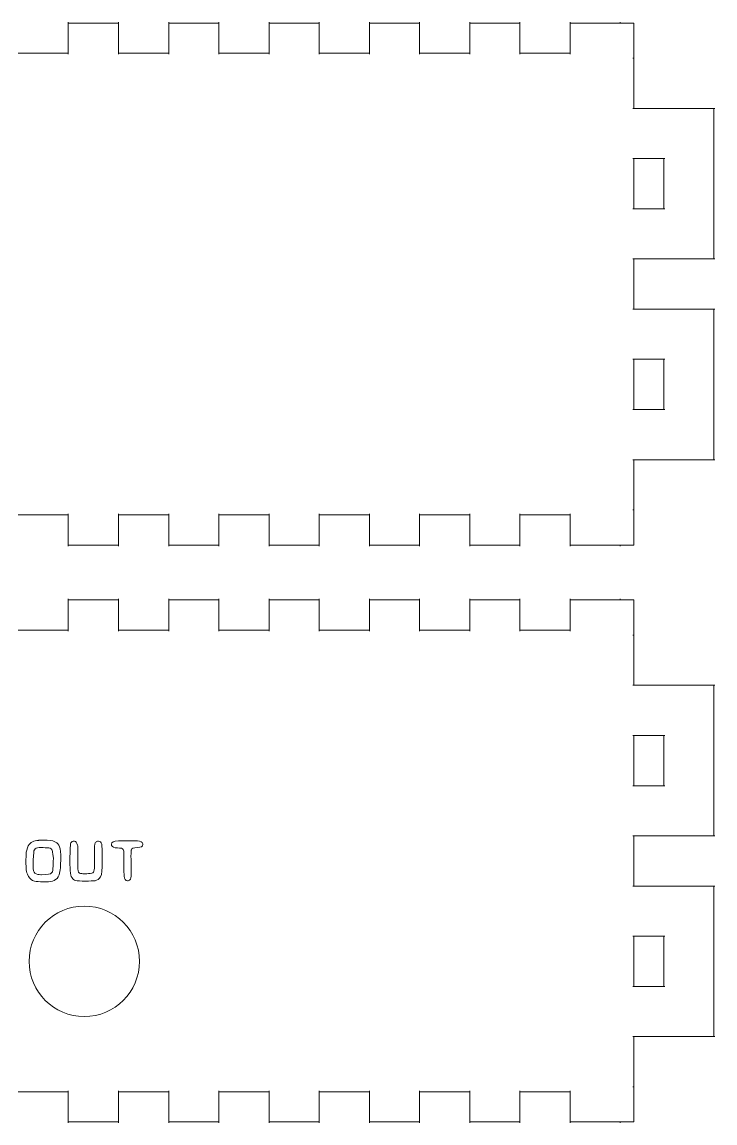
# Model space of a CAD drawing. Header units: centimetres. Extents: x -16.7 to 10.7, y -10.4 to 12.1.
# Drawn here: x 3.79 to 10.69, y 1.14 to 12.11 of the extents above; entities that cross this region are included whole.
import ezdxf

# ---------------------------------------------------------------- set-up
doc = ezdxf.new("R2010")
doc.units = ezdxf.units.CM
doc.header["$MEASUREMENT"] = 0
doc.layers.add('Layer 1', color=7, linetype='Continuous')

msp = doc.modelspace()

# ---------------------------------------------------------------- linework, layer by layer
at = {"layer": 'Layer 1', "color": 114, "lineweight": 20}
msp.add_ellipse((4.40893, 2.75317), major_axis=(0, 0.55), ratio=1, dxfattribs=at)
at = {"layer": 'Layer 1', "color": 250, "lineweight": 20}
for points in [[(4.25, 12.11), (4.25, 12.11), (4.25, 11.79), (4.25, 11.79)], [(4.25, 12.1), (4.25, 12.1), (4.75, 12.1), (4.75, 12.1)], [(4.75, 12.11), (4.75, 12.11), (4.75, 11.79), (4.75, 11.79)], [(5.25, 12.11), (5.25, 12.11), (5.25, 11.79), (5.25, 11.79)], [(5.25, 12.1), (5.25, 12.1), (5.75, 12.1), (5.75, 12.1)], [(5.75, 12.11), (5.75, 12.11), (5.75, 11.79), (5.75, 11.79)], [(6.25, 12.11), (6.25, 12.11), (6.25, 11.79), (6.25, 11.79)], [(6.25, 12.1), (6.25, 12.1), (6.75, 12.1), (6.75, 12.1)], [(6.75, 12.11), (6.75, 12.11), (6.75, 11.79), (6.75, 11.79)], [(7.25, 12.11), (7.25, 12.11), (7.25, 11.79), (7.25, 11.79)], [(7.25, 12.1), (7.25, 12.1), (7.75, 12.1), (7.75, 12.1)], [(7.75, 12.11), (7.75, 12.11), (7.75, 11.79), (7.75, 11.79)], [(8.25, 12.11), (8.25, 12.11), (8.25, 11.79), (8.25, 11.79)], [(8.25, 12.1), (8.25, 12.1), (8.75, 12.1), (8.75, 12.1)], [(8.75, 12.11), (8.75, 12.11), (8.75, 11.79), (8.75, 11.79)], [(9.25, 12.11), (9.25, 12.11), (9.25, 11.79), (9.25, 11.79)], [(9.25, 12.1), (9.25, 12.1), (9.75, 12.1), (9.75, 12.1)], [(9.75, 12.11), (9.75, 12.11), (9.75, 12.1), (9.75, 12.1)], [(9.75, 12.1), (9.75, 12.1), (9.88415, 12.09999), (9.88415, 12.09999)], [(9.88415, 11.8), (9.88415, 11.8), (9.88415, 12.09999), (9.88415, 12.09999)], [(3.75, 11.8), (3.75, 11.8), (4.25, 11.8), (4.25, 11.8)], [(4.75, 11.8), (4.75, 11.8), (5.25, 11.8), (5.25, 11.8)], [(5.75, 11.8), (5.75, 11.8), (6.25, 11.8), (6.25, 11.8)], [(6.75, 11.8), (6.75, 11.8), (7.25, 11.8), (7.25, 11.8)], [(7.75, 11.8), (7.75, 11.8), (8.25, 11.8), (8.25, 11.8)], [(8.75, 11.8), (8.75, 11.8), (9.25, 11.8), (9.25, 11.8)], [(9.87405, 11.75), (9.87405, 11.75), (9.88415, 11.75), (9.88415, 11.75)], [(9.88415, 11.8), (9.88415, 11.8), (9.88415, 11.25), (9.88415, 11.25)], [(9.87405, 11.25), (9.87405, 11.25), (10.69405, 11.25), (10.69405, 11.25)], [(10.68415, 11.25), (10.68415, 11.25), (10.68415, 9.75), (10.68415, 9.75)], [(9.87405, 10.75), (9.87405, 10.75), (10.19405, 10.75), (10.19405, 10.75)], [(9.88415, 10.75), (9.88415, 10.75), (9.88415, 10.25), (9.88415, 10.25)], [(10.18415, 10.75), (10.18415, 10.75), (10.18415, 10.25), (10.18415, 10.25)], [(9.87405, 10.25), (9.87405, 10.25), (10.19405, 10.25), (10.19405, 10.25)], [(9.87405, 9.75), (9.87405, 9.75), (10.69405, 9.75), (10.69405, 9.75)], [(9.88415, 9.75), (9.88415, 9.75), (9.88415, 9.25), (9.88415, 9.25)], [(9.87405, 9.25), (9.87405, 9.25), (10.69405, 9.25), (10.69405, 9.25)], [(10.68415, 9.25), (10.68415, 9.25), (10.68415, 7.75), (10.68415, 7.75)], [(9.87405, 8.75), (9.87405, 8.75), (10.19405, 8.75), (10.19405, 8.75)], [(9.88415, 8.75), (9.88415, 8.75), (9.88415, 8.25), (9.88415, 8.25)], [(10.18415, 8.75), (10.18415, 8.75), (10.18415, 8.25), (10.18415, 8.25)], [(9.87405, 8.25), (9.87405, 8.25), (10.19405, 8.25), (10.19405, 8.25)], [(9.87405, 7.75), (9.87405, 7.75), (10.69405, 7.75), (10.69405, 7.75)], [(9.88415, 7.75), (9.88415, 7.75), (9.88415, 7.20001), (9.88415, 7.20001)], [(9.87405, 7.25), (9.87405, 7.25), (9.88415, 7.25), (9.88415, 7.25)], [(4.25, 7.20001), (4.25, 7.20001), (3.75, 7.20001), (3.75, 7.20001)], [(4.25, 7.21001), (4.25, 7.21001), (4.25, 6.89001), (4.25, 6.89001)], [(4.75, 7.21001), (4.75, 7.21001), (4.75, 6.89001), (4.75, 6.89001)], [(5.25, 7.20001), (5.25, 7.20001), (4.75, 7.20001), (4.75, 7.20001)], [(5.25, 7.21001), (5.25, 7.21001), (5.25, 6.89001), (5.25, 6.89001)], [(5.75, 7.21001), (5.75, 7.21001), (5.75, 6.89001), (5.75, 6.89001)], [(6.25, 7.20001), (6.25, 7.20001), (5.75, 7.20001), (5.75, 7.20001)], [(6.25, 7.21001), (6.25, 7.21001), (6.25, 6.89001), (6.25, 6.89001)], [(6.75, 7.21001), (6.75, 7.21001), (6.75, 6.89001), (6.75, 6.89001)], [(7.25, 7.20001), (7.25, 7.20001), (6.75, 7.20001), (6.75, 7.20001)], [(7.25, 7.21001), (7.25, 7.21001), (7.25, 6.89001), (7.25, 6.89001)], [(7.75, 7.21001), (7.75, 7.21001), (7.75, 6.89001), (7.75, 6.89001)], [(8.25, 7.20001), (8.25, 7.20001), (7.75, 7.20001), (7.75, 7.20001)], [(8.25, 7.21001), (8.25, 7.21001), (8.25, 6.89001), (8.25, 6.89001)], [(8.75, 7.21001), (8.75, 7.21001), (8.75, 6.89001), (8.75, 6.89001)], [(9.25, 7.20001), (9.25, 7.20001), (8.75, 7.20001), (8.75, 7.20001)], [(9.25, 7.21001), (9.25, 7.21001), (9.25, 6.89001), (9.25, 6.89001)], [(9.88415, 7.20001), (9.88415, 7.20001), (9.88415, 6.89999), (9.88415, 6.89999)], [(4.25, 6.9), (4.25, 6.9), (4.75, 6.9), (4.75, 6.9)], [(5.25, 6.9), (5.25, 6.9), (5.75, 6.9), (5.75, 6.9)], [(6.25, 6.9), (6.25, 6.9), (6.75, 6.9), (6.75, 6.9)], [(7.25, 6.9), (7.25, 6.9), (7.75, 6.9), (7.75, 6.9)], [(8.25, 6.9), (8.25, 6.9), (8.75, 6.9), (8.75, 6.9)], [(9.25, 6.9), (9.25, 6.9), (9.75, 6.9), (9.75, 6.9)], [(9.75, 6.9), (9.75, 6.9), (9.75, 6.89001), (9.75, 6.89001)], [(9.75, 6.9), (9.75, 6.9), (9.88415, 6.89999), (9.88415, 6.89999)], [(4.25, 6.36317), (4.25, 6.36317), (4.25, 6.04317), (4.25, 6.04317)], [(4.75, 6.36317), (4.75, 6.36317), (4.75, 6.04317), (4.75, 6.04317)], [(5.25, 6.36317), (5.25, 6.36317), (5.25, 6.04317), (5.25, 6.04317)], [(5.75, 6.36317), (5.75, 6.36317), (5.75, 6.04317), (5.75, 6.04317)], [(6.25, 6.36317), (6.25, 6.36317), (6.25, 6.04317), (6.25, 6.04317)], [(6.75, 6.36317), (6.75, 6.36317), (6.75, 6.04317), (6.75, 6.04317)], [(7.25, 6.36317), (7.25, 6.36317), (7.25, 6.04317), (7.25, 6.04317)], [(7.75, 6.36317), (7.75, 6.36317), (7.75, 6.04317), (7.75, 6.04317)], [(8.25, 6.36317), (8.25, 6.36317), (8.25, 6.04317), (8.25, 6.04317)], [(8.75, 6.36317), (8.75, 6.36317), (8.75, 6.04317), (8.75, 6.04317)], [(9.25, 6.36317), (9.25, 6.36317), (9.25, 6.04317), (9.25, 6.04317)], [(9.75, 6.36317), (9.75, 6.36317), (9.75, 6.35317), (9.75, 6.35317)], [(4.25, 6.35317), (4.25, 6.35317), (4.75, 6.35317), (4.75, 6.35317)], [(5.25, 6.35317), (5.25, 6.35317), (5.75, 6.35317), (5.75, 6.35317)], [(6.25, 6.35317), (6.25, 6.35317), (6.75, 6.35317), (6.75, 6.35317)], [(7.25, 6.35317), (7.25, 6.35317), (7.75, 6.35317), (7.75, 6.35317)], [(8.25, 6.35317), (8.25, 6.35317), (8.75, 6.35317), (8.75, 6.35317)], [(9.25, 6.35317), (9.25, 6.35317), (9.75, 6.35317), (9.75, 6.35317)], [(9.75, 6.35317), (9.75, 6.35317), (9.88415, 6.35316), (9.88415, 6.35316)], [(9.88415, 6.05317), (9.88415, 6.05317), (9.88415, 6.35316), (9.88415, 6.35316)], [(3.75, 6.05317), (3.75, 6.05317), (4.25, 6.05317), (4.25, 6.05317)], [(4.75, 6.05317), (4.75, 6.05317), (5.25, 6.05317), (5.25, 6.05317)], [(5.75, 6.05317), (5.75, 6.05317), (6.25, 6.05317), (6.25, 6.05317)], [(6.75, 6.05317), (6.75, 6.05317), (7.25, 6.05317), (7.25, 6.05317)], [(7.75, 6.05317), (7.75, 6.05317), (8.25, 6.05317), (8.25, 6.05317)], [(8.75, 6.05317), (8.75, 6.05317), (9.25, 6.05317), (9.25, 6.05317)], [(9.88415, 6.05317), (9.88415, 6.05317), (9.88415, 5.50317), (9.88415, 5.50317)], [(9.87405, 6.00317), (9.87405, 6.00317), (9.88415, 6.00317), (9.88415, 6.00317)], [(9.87405, 5.50317), (9.87405, 5.50317), (10.69405, 5.50317), (10.69405, 5.50317)], [(10.68415, 5.50317), (10.68415, 5.50317), (10.68415, 4.00317), (10.68415, 4.00317)], [(9.87405, 5.00317), (9.87405, 5.00317), (10.19405, 5.00317), (10.19405, 5.00317)], [(9.88415, 5.00317), (9.88415, 5.00317), (9.88415, 4.50317), (9.88415, 4.50317)], [(10.18415, 5.00317), (10.18415, 5.00317), (10.18415, 4.50317), (10.18415, 4.50317)], [(9.87405, 4.50317), (9.87405, 4.50317), (10.19405, 4.50317), (10.19405, 4.50317)], [(9.87405, 4.00317), (9.87405, 4.00317), (10.69405, 4.00317), (10.69405, 4.00317)], [(9.88415, 4.00317), (9.88415, 4.00317), (9.88415, 3.50317), (9.88415, 3.50317)], [(9.87405, 3.50317), (9.87405, 3.50317), (10.69405, 3.50317), (10.69405, 3.50317)], [(10.68415, 3.50317), (10.68415, 3.50317), (10.68415, 2.00317), (10.68415, 2.00317)], [(9.87405, 3.00317), (9.87405, 3.00317), (10.19405, 3.00317), (10.19405, 3.00317)], [(9.88415, 3.00317), (9.88415, 3.00317), (9.88415, 2.50317), (9.88415, 2.50317)], [(10.18415, 3.00317), (10.18415, 3.00317), (10.18415, 2.50317), (10.18415, 2.50317)], [(9.87405, 2.50317), (9.87405, 2.50317), (10.19405, 2.50317), (10.19405, 2.50317)], [(9.87405, 2.00317), (9.87405, 2.00317), (10.69405, 2.00317), (10.69405, 2.00317)], [(9.88415, 2.00317), (9.88415, 2.00317), (9.88415, 1.45318), (9.88415, 1.45318)], [(4.25, 1.45318), (4.25, 1.45318), (3.75, 1.45318), (3.75, 1.45318)], [(4.25, 1.46318), (4.25, 1.46318), (4.25, 1.14318), (4.25, 1.14318)], [(4.75, 1.46318), (4.75, 1.46318), (4.75, 1.14318), (4.75, 1.14318)], [(5.25, 1.45318), (5.25, 1.45318), (4.75, 1.45318), (4.75, 1.45318)], [(5.25, 1.46318), (5.25, 1.46318), (5.25, 1.14318), (5.25, 1.14318)], [(5.75, 1.46318), (5.75, 1.46318), (5.75, 1.14318), (5.75, 1.14318)], [(6.25, 1.45318), (6.25, 1.45318), (5.75, 1.45318), (5.75, 1.45318)], [(6.25, 1.46318), (6.25, 1.46318), (6.25, 1.14318), (6.25, 1.14318)], [(6.75, 1.46318), (6.75, 1.46318), (6.75, 1.14318), (6.75, 1.14318)], [(7.25, 1.45318), (7.25, 1.45318), (6.75, 1.45318), (6.75, 1.45318)], [(7.25, 1.46318), (7.25, 1.46318), (7.25, 1.14318), (7.25, 1.14318)], [(7.75, 1.46318), (7.75, 1.46318), (7.75, 1.14318), (7.75, 1.14318)], [(8.25, 1.45318), (8.25, 1.45318), (7.75, 1.45318), (7.75, 1.45318)], [(8.25, 1.46318), (8.25, 1.46318), (8.25, 1.14318), (8.25, 1.14318)], [(8.75, 1.46318), (8.75, 1.46318), (8.75, 1.14318), (8.75, 1.14318)], [(9.25, 1.45318), (9.25, 1.45318), (8.75, 1.45318), (8.75, 1.45318)], [(9.25, 1.46318), (9.25, 1.46318), (9.25, 1.14318), (9.25, 1.14318)], [(9.87405, 1.50317), (9.87405, 1.50317), (9.88415, 1.50317), (9.88415, 1.50317)], [(9.88415, 1.45318), (9.88415, 1.45318), (9.88415, 1.15316), (9.88415, 1.15316)], [(4.25, 1.15317), (4.25, 1.15317), (4.75, 1.15317), (4.75, 1.15317)], [(5.25, 1.15317), (5.25, 1.15317), (5.75, 1.15317), (5.75, 1.15317)], [(6.25, 1.15317), (6.25, 1.15317), (6.75, 1.15317), (6.75, 1.15317)], [(7.25, 1.15317), (7.25, 1.15317), (7.75, 1.15317), (7.75, 1.15317)], [(8.25, 1.15317), (8.25, 1.15317), (8.75, 1.15317), (8.75, 1.15317)], [(9.25, 1.15317), (9.25, 1.15317), (9.75, 1.15317), (9.75, 1.15317)], [(9.75, 1.15317), (9.75, 1.15317), (9.75, 1.14318), (9.75, 1.14318)], [(9.75, 1.15317), (9.75, 1.15317), (9.88415, 1.15316), (9.88415, 1.15316)]]:
    msp.add_open_spline(points, degree=3, dxfattribs=at)
at = {"layer": 'Layer 1', "color": 242, "lineweight": 9}
for points, knots in [([(3.99518, 3.96166), (4.0591, 3.96166), (4.09688, 3.957), (4.10874, 3.94769), (4.10874, 3.94769), (4.12747, 3.94092), (4.1426, 3.92811), (4.15393, 3.90927), (4.15393, 3.90927), (4.16472, 3.89171), (4.17128, 3.86027), (4.17382, 3.81498), (4.17382, 3.81498), (4.17382, 3.81498), (4.17382, 3.75232), (4.17382, 3.75232), (4.17382, 3.75232), (4.17382, 3.70607), (4.16917, 3.66025), (4.15985, 3.61506), (4.15985, 3.61506), (4.14768, 3.58712), (4.13033, 3.56786), (4.10778, 3.55738), (4.10778, 3.55738), (4.08746, 3.55113), (4.06122, 3.5469), (4.02904, 3.54468), (4.02904, 3.54468), (3.94173, 3.5469), (3.89622, 3.55198), (3.89231, 3.55981), (3.89231, 3.55981), (3.87431, 3.56722), (3.85759, 3.58796), (3.84235, 3.62183), (3.84235, 3.62183), (3.8341, 3.63855), (3.82965, 3.65824), (3.82902, 3.68078), (3.82902, 3.68078), (3.82902, 3.68078), (3.82679, 3.74364), (3.82679, 3.74364), (3.82679, 3.74364), (3.82679, 3.74364), (3.8287, 3.81815), (3.8287, 3.81815), (3.8287, 3.81815), (3.82997, 3.84683), (3.83727, 3.87572), (3.85071, 3.90493), (3.85071, 3.90493), (3.87156, 3.94028), (3.90596, 3.95796), (3.95369, 3.95796), (3.95369, 3.95796), (3.95369, 3.95933), (3.96755, 3.9606), (3.99518, 3.96166)], [0, 0, 0, 0, 0.0625, 0.0625, 0.0625, 0.0625, 0.125, 0.125, 0.125, 0.125, 0.1875, 0.1875, 0.1875, 0.1875, 0.25, 0.25, 0.25, 0.25, 0.3125, 0.3125, 0.3125, 0.3125, 0.375, 0.375, 0.375, 0.375, 0.4375, 0.4375, 0.4375, 0.4375, 0.5, 0.5, 0.5, 0.5, 0.5625, 0.5625, 0.5625, 0.5625, 0.625, 0.625, 0.625, 0.625, 0.6875, 0.6875, 0.6875, 0.6875, 0.75, 0.75, 0.75, 0.75, 0.8125, 0.8125, 0.8125, 0.8125, 0.875, 0.875, 0.875, 0.875, 1, 1, 1, 1]), ([(4.30654, 3.95076), (4.30654, 3.95076), (4.30992, 3.95076), (4.30992, 3.95076), (4.30992, 3.95076), (4.32442, 3.95076), (4.33511, 3.93732), (4.3422, 3.91023), (4.3422, 3.91023), (4.34294, 3.90631), (4.34337, 3.90187), (4.34337, 3.89689), (4.34337, 3.89689), (4.34337, 3.89689), (4.34432, 3.87107), (4.34432, 3.87107), (4.34432, 3.87107), (4.34432, 3.87107), (4.34337, 3.83794), (4.34337, 3.83794), (4.34337, 3.83794), (4.34337, 3.83794), (4.34464, 3.67549), (4.34464, 3.67549), (4.34464, 3.67549), (4.34612, 3.64533), (4.35501, 3.62956), (4.37131, 3.62839), (4.37131, 3.62839), (4.38782, 3.62649), (4.40316, 3.62553), (4.41724, 3.62553), (4.41724, 3.62553), (4.42878, 3.62553), (4.43957, 3.62617), (4.44941, 3.62744), (4.44941, 3.62744), (4.47735, 3.62744), (4.4946, 3.63188), (4.50106, 3.64088), (4.50106, 3.64088), (4.50762, 3.64988), (4.5108, 3.67104), (4.5108, 3.70427), (4.5108, 3.70427), (4.5108, 3.71465), (4.51058, 3.72618), (4.51027, 3.73899), (4.51027, 3.73899), (4.51101, 3.76153), (4.51143, 3.79804), (4.51143, 3.84853), (4.51143, 3.84853), (4.51143, 3.85181), (4.51101, 3.86006), (4.51027, 3.87329), (4.51027, 3.87329), (4.51249, 3.91605), (4.51662, 3.93743), (4.52265, 3.93743), (4.52265, 3.93743), (4.52815, 3.94579), (4.53641, 3.94991), (4.5471, 3.94991), (4.5471, 3.94991), (4.5471, 3.94991), (4.55175, 3.94991), (4.55175, 3.94991), (4.55175, 3.94991), (4.56562, 3.94991), (4.57588, 3.94039), (4.58245, 3.92134), (4.58245, 3.92134), (4.58393, 3.91435), (4.58467, 3.90991), (4.58467, 3.908), (4.58467, 3.908), (4.58562, 3.88451), (4.58615, 3.87022), (4.58615, 3.86525), (4.58615, 3.86525), (4.58657, 3.83625), (4.58678, 3.81974), (4.58678, 3.81561), (4.58678, 3.81561), (4.58678, 3.81297), (4.587, 3.7918), (4.58742, 3.75232), (4.58742, 3.75232), (4.587, 3.72925), (4.58678, 3.71041), (4.58678, 3.69591), (4.58678, 3.69591), (4.58678, 3.6321), (4.57694, 3.59283), (4.55736, 3.57812), (4.55736, 3.57812), (4.54308, 3.56362), (4.5236, 3.5559), (4.49905, 3.55473), (4.49905, 3.55473), (4.4745, 3.55357), (4.43714, 3.55304), (4.38708, 3.55304), (4.38708, 3.55304), (4.34845, 3.55325), (4.32315, 3.55664), (4.3113, 3.5632), (4.3113, 3.5632), (4.29945, 3.56987), (4.28897, 3.5813), (4.27987, 3.5977), (4.27987, 3.5977), (4.27119, 3.61294), (4.26685, 3.64363), (4.26685, 3.68978), (4.26685, 3.68978), (4.26685, 3.68978), (4.26685, 3.6993), (4.26685, 3.6993), (4.26685, 3.6993), (4.266, 3.6993), (4.26558, 3.7084), (4.26558, 3.72661), (4.26558, 3.72661), (4.26558, 3.72661), (4.26558, 3.73899), (4.26558, 3.73899), (4.26558, 3.73899), (4.26558, 3.74502), (4.26569, 3.76047), (4.2659, 3.78524), (4.2659, 3.78524), (4.2659, 3.78524), (4.26685, 3.84165), (4.26685, 3.84165), (4.26685, 3.84165), (4.26907, 3.90261), (4.27214, 3.93309), (4.27585, 3.93309), (4.27585, 3.93309), (4.28262, 3.94494), (4.29289, 3.95076), (4.30654, 3.95076)], [0, 0, 0, 0, 0.02702703, 0.02702703, 0.02702703, 0.02702703, 0.05405405, 0.05405405, 0.05405405, 0.05405405, 0.08108108, 0.08108108, 0.08108108, 0.08108108, 0.10810811, 0.10810811, 0.10810811, 0.10810811, 0.13513514, 0.13513514, 0.13513514, 0.13513514, 0.16216216, 0.16216216, 0.16216216, 0.16216216, 0.18918919, 0.18918919, 0.18918919, 0.18918919, 0.21621622, 0.21621622, 0.21621622, 0.21621622, 0.24324324, 0.24324324, 0.24324324, 0.24324324, 0.27027027, 0.27027027, 0.27027027, 0.27027027, 0.2972973, 0.2972973, 0.2972973, 0.2972973, 0.32432432, 0.32432432, 0.32432432, 0.32432432, 0.35135135, 0.35135135, 0.35135135, 0.35135135, 0.37837838, 0.37837838, 0.37837838, 0.37837838, 0.40540541, 0.40540541, 0.40540541, 0.40540541, 0.43243243, 0.43243243, 0.43243243, 0.43243243, 0.45945946, 0.45945946, 0.45945946, 0.45945946, 0.48648649, 0.48648649, 0.48648649, 0.48648649, 0.51351351, 0.51351351, 0.51351351, 0.51351351, 0.54054054, 0.54054054, 0.54054054, 0.54054054, 0.56756757, 0.56756757, 0.56756757, 0.56756757, 0.59459459, 0.59459459, 0.59459459, 0.59459459, 0.62162162, 0.62162162, 0.62162162, 0.62162162, 0.64864865, 0.64864865, 0.64864865, 0.64864865, 0.67567568, 0.67567568, 0.67567568, 0.67567568, 0.7027027, 0.7027027, 0.7027027, 0.7027027, 0.72972973, 0.72972973, 0.72972973, 0.72972973, 0.75675676, 0.75675676, 0.75675676, 0.75675676, 0.78378378, 0.78378378, 0.78378378, 0.78378378, 0.81081081, 0.81081081, 0.81081081, 0.81081081, 0.83783784, 0.83783784, 0.83783784, 0.83783784, 0.86486486, 0.86486486, 0.86486486, 0.86486486, 0.89189189, 0.89189189, 0.89189189, 0.89189189, 0.91891892, 0.91891892, 0.91891892, 0.91891892, 0.94594595, 0.94594595, 0.94594595, 0.94594595, 1, 1, 1, 1]), ([(4.74829, 3.95394), (4.74829, 3.95394), (4.83137, 3.9533), (4.83137, 3.9533), (4.83137, 3.9533), (4.87486, 3.95288), (4.89921, 3.95267), (4.9046, 3.95267), (4.9046, 3.95267), (4.9046, 3.95267), (4.93995, 3.95267), (4.93995, 3.95267), (4.93995, 3.95267), (4.9699, 3.95267), (4.98694, 3.94282), (4.99107, 3.92324), (4.99107, 3.92324), (4.99107, 3.92324), (4.99107, 3.91763), (4.99107, 3.91763), (4.99107, 3.91763), (4.99107, 3.89858), (4.97361, 3.888), (4.93868, 3.88567), (4.93868, 3.88567), (4.89921, 3.88567), (4.87952, 3.87879), (4.87952, 3.86493), (4.87952, 3.86493), (4.87677, 3.86493), (4.87486, 3.84313), (4.87359, 3.79952), (4.87359, 3.79952), (4.87444, 3.79243), (4.87518, 3.77233), (4.87603, 3.73899), (4.87603, 3.73899), (4.87518, 3.7084), (4.87486, 3.6848), (4.87486, 3.66808), (4.87486, 3.66808), (4.87486, 3.66332), (4.87518, 3.6576), (4.87603, 3.65093), (4.87603, 3.65093), (4.87518, 3.64458), (4.87486, 3.63612), (4.87486, 3.62553), (4.87486, 3.62553), (4.87486, 3.62553), (4.87486, 3.60172), (4.87486, 3.60172), (4.87486, 3.60172), (4.87486, 3.57706), (4.86576, 3.56182), (4.84756, 3.55579), (4.84756, 3.55579), (4.84756, 3.55579), (4.83856, 3.55579), (4.83856, 3.55579), (4.83856, 3.55579), (4.81994, 3.55579), (4.80893, 3.57114), (4.80533, 3.60172), (4.80533, 3.60172), (4.80533, 3.61844), (4.80459, 3.63411), (4.80321, 3.64882), (4.80321, 3.64882), (4.80385, 3.66829), (4.80417, 3.68501), (4.80417, 3.69909), (4.80417, 3.69909), (4.80417, 3.69909), (4.80417, 3.7356), (4.80417, 3.7356), (4.80417, 3.7356), (4.80417, 3.75031), (4.80343, 3.78841), (4.80194, 3.85001), (4.80194, 3.85001), (4.80194, 3.86493), (4.79432, 3.87498), (4.77898, 3.88017), (4.77898, 3.88017), (4.77221, 3.88133), (4.75178, 3.88282), (4.7176, 3.8844), (4.7176, 3.8844), (4.69177, 3.89128), (4.67886, 3.90197), (4.67886, 3.91636), (4.67886, 3.91636), (4.67886, 3.91636), (4.67886, 3.9189), (4.67886, 3.9189), (4.67886, 3.9189), (4.67886, 3.94219), (4.70204, 3.95394), (4.74829, 3.95394)], [0, 0, 0, 0, 0.03846154, 0.03846154, 0.03846154, 0.03846154, 0.07692308, 0.07692308, 0.07692308, 0.07692308, 0.11538462, 0.11538462, 0.11538462, 0.11538462, 0.15384615, 0.15384615, 0.15384615, 0.15384615, 0.19230769, 0.19230769, 0.19230769, 0.19230769, 0.23076923, 0.23076923, 0.23076923, 0.23076923, 0.26923077, 0.26923077, 0.26923077, 0.26923077, 0.30769231, 0.30769231, 0.30769231, 0.30769231, 0.34615385, 0.34615385, 0.34615385, 0.34615385, 0.38461538, 0.38461538, 0.38461538, 0.38461538, 0.42307692, 0.42307692, 0.42307692, 0.42307692, 0.46153846, 0.46153846, 0.46153846, 0.46153846, 0.5, 0.5, 0.5, 0.5, 0.53846154, 0.53846154, 0.53846154, 0.53846154, 0.57692308, 0.57692308, 0.57692308, 0.57692308, 0.61538462, 0.61538462, 0.61538462, 0.61538462, 0.65384615, 0.65384615, 0.65384615, 0.65384615, 0.69230769, 0.69230769, 0.69230769, 0.69230769, 0.73076923, 0.73076923, 0.73076923, 0.73076923, 0.76923077, 0.76923077, 0.76923077, 0.76923077, 0.80769231, 0.80769231, 0.80769231, 0.80769231, 0.84615385, 0.84615385, 0.84615385, 0.84615385, 0.88461538, 0.88461538, 0.88461538, 0.88461538, 0.92307692, 0.92307692, 0.92307692, 0.92307692, 1, 1, 1, 1]), ([(3.8994, 3.70491), (3.8994, 3.66385), (3.90532, 3.63919), (3.91707, 3.63114), (3.91707, 3.63114), (3.93379, 3.6212), (3.95369, 3.61622), (3.97655, 3.61622), (3.97655, 3.61622), (3.97655, 3.61622), (3.98343, 3.61622), (3.98343, 3.61622), (3.98343, 3.61622), (4.04333, 3.6194), (4.07339, 3.62278), (4.07339, 3.62649), (4.07339, 3.62649), (4.08926, 3.63347), (4.0972, 3.65125), (4.0972, 3.67983), (4.0972, 3.67983), (4.09889, 3.69983), (4.10006, 3.73338), (4.10059, 3.78026), (4.10059, 3.78026), (4.09582, 3.83794), (4.09085, 3.86683), (4.08545, 3.86683), (4.08545, 3.86683), (4.07942, 3.87837), (4.06397, 3.88419), (4.03889, 3.88419), (4.03889, 3.88419), (4.00872, 3.88578), (3.98682, 3.88663), (3.97316, 3.88663), (3.97316, 3.88663), (3.97316, 3.88663), (3.95866, 3.88663), (3.95866, 3.88663), (3.95866, 3.88663), (3.93549, 3.88663), (3.91972, 3.8789), (3.91146, 3.86334), (3.91146, 3.86334), (3.90649, 3.85943), (3.90225, 3.82545), (3.89876, 3.76132), (3.89876, 3.76132), (3.89855, 3.75349), (3.89844, 3.74566), (3.89844, 3.73782), (3.89844, 3.73782), (3.89844, 3.72682), (3.89876, 3.71592), (3.8994, 3.70491)], [0, 0, 0, 0, 0.06666667, 0.06666667, 0.06666667, 0.06666667, 0.13333333, 0.13333333, 0.13333333, 0.13333333, 0.2, 0.2, 0.2, 0.2, 0.26666667, 0.26666667, 0.26666667, 0.26666667, 0.33333333, 0.33333333, 0.33333333, 0.33333333, 0.4, 0.4, 0.4, 0.4, 0.46666667, 0.46666667, 0.46666667, 0.46666667, 0.53333333, 0.53333333, 0.53333333, 0.53333333, 0.6, 0.6, 0.6, 0.6, 0.66666667, 0.66666667, 0.66666667, 0.66666667, 0.73333333, 0.73333333, 0.73333333, 0.73333333, 0.8, 0.8, 0.8, 0.8, 0.86666667, 0.86666667, 0.86666667, 0.86666667, 1, 1, 1, 1])]:
    msp.add_open_spline(points, degree=3, knots=knots, dxfattribs=at)

doc.saveas('drawing.dxf')
